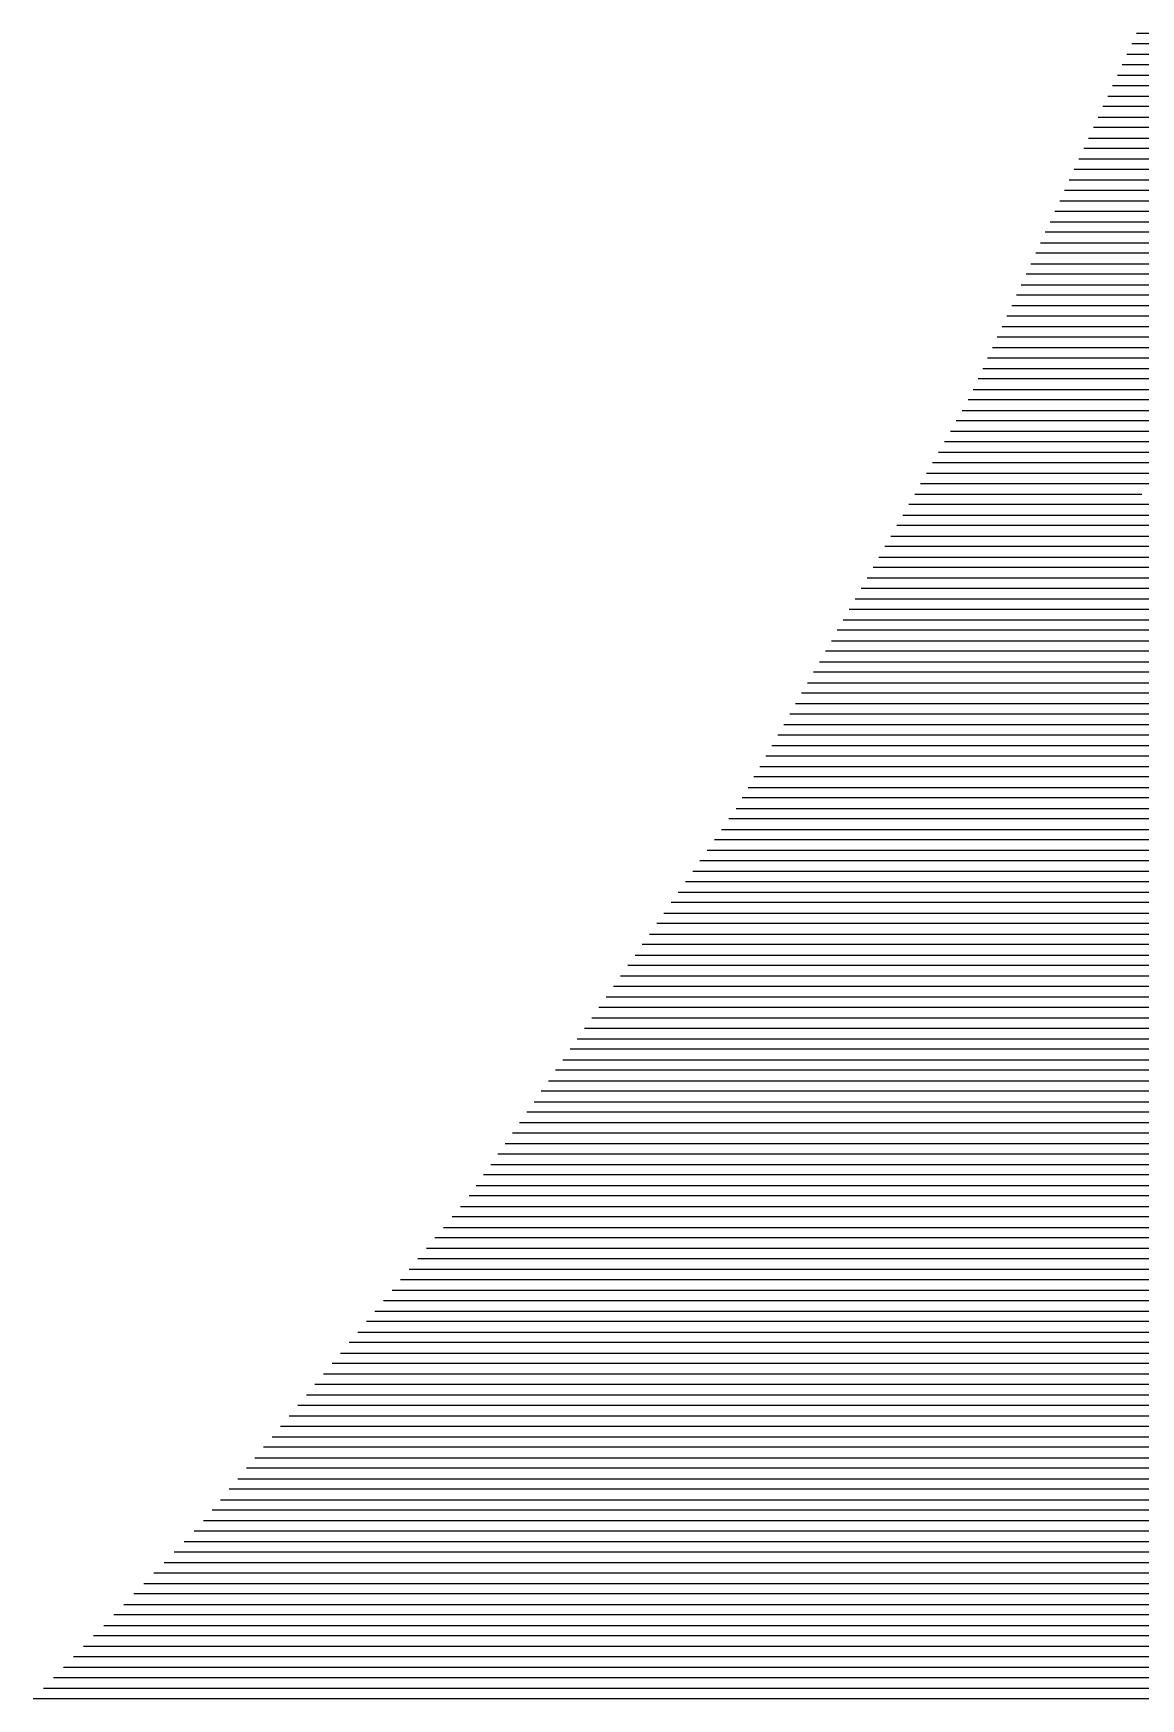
# Model space of a CAD drawing. Header units: metres. Extents: x -6.9 to 6.9, y -7 to 7.
# Drawn here: x 3.476 to 4.533, y -3.49 to -1.9 of the extents above; entities that cross this region are included whole.
import ezdxf

# ---------------------------------------------------------------- set-up
doc = ezdxf.new("R2010")
doc.units = ezdxf.units.M

msp = doc.modelspace()

# ---------------------------------------------------------------- linework, layer by layer
for p, q in [((4.528714, -1.900403, 0.868083), (4.662369, -1.900403, 0.896957)), ((4.519543, -1.920403, 0.867274), (4.699876, -1.920403, 0.906232)), ((4.681123, -1.910403, 0.901595), (4.524128, -1.910403, 0.867678)), ((4.71863, -1.930403, 0.91087), (4.514957, -1.930403, 0.866869)), ((4.756136, -1.950403, 0.920144), (4.505786, -1.950403, 0.86606)), ((4.510372, -1.940403, 0.866465), (4.737383, -1.940403, 0.915507)), ((4.793643, -1.970403, 0.929419), (4.496615, -1.970403, 0.865251)), ((4.501201, -1.960403, 0.865656), (4.77489, -1.960403, 0.924782)), ((4.49203, -1.980403, 0.864847), (4.812397, -1.980403, 0.934057)), ((4.482859, -2.000403, 0.864038), (4.849903, -2.000403, 0.943332)), ((4.83115, -1.990403, 0.938694), (4.487444, -1.990403, 0.864442)), ((4.868657, -2.010403, 0.947969), (4.478273, -2.010403, 0.863633)), ((4.906163, -2.030403, 0.957244), (4.469102, -2.030403, 0.862824)), ((4.473688, -2.020403, 0.863229), (4.88741, -2.020403, 0.952607)), ((4.94367, -2.050403, 0.966519), (4.459931, -2.050403, 0.862015)), ((4.464517, -2.040403, 0.86242), (4.924917, -2.040403, 0.961882)), ((4.455346, -2.060403, 0.861611), (4.962424, -2.060403, 0.971157)), ((4.446175, -2.080403, 0.860802), (4.99993, -2.080403, 0.980432)), ((4.981177, -2.070403, 0.975794), (4.45076, -2.070403, 0.861206)), ((5.018684, -2.090403, 0.985069), (4.441589, -2.090403, 0.860397)), ((5.05619, -2.110403, 0.994344), (4.432418, -2.110403, 0.859588)), ((4.437004, -2.100403, 0.859993), (5.037437, -2.100403, 0.989707)), ((5.093697, -2.130403, 1.003619), (4.423247, -2.130403, 0.858779)), ((4.427833, -2.120403, 0.859184), (5.074944, -2.120403, 0.998982)), ((4.418662, -2.140403, 0.858375), (5.112451, -2.140403, 1.008257)), ((4.409491, -2.160403, 0.857566), (5.149957, -2.160403, 1.017531)), ((5.131204, -2.150403, 1.012894), (4.414076, -2.150403, 0.85797)), ((5.168711, -2.170403, 1.022169), (4.404905, -2.170403, 0.857161)), ((5.206218, -2.190403, 1.031444), (4.395734, -2.190403, 0.856352)), ((4.40032, -2.180403, 0.856757), (5.187464, -2.180403, 1.026806)), ((4.391149, -2.200403, 0.855948), (5.224971, -2.200403, 1.036081)), ((4.381978, -2.220403, 0.855139), (5.262478, -2.220403, 1.045356)), ((5.243724, -2.210403, 1.040719), (4.386563, -2.210403, 0.855543)), ((4.372807, -2.240403, 0.85433), (5.299984, -2.240403, 1.054631)), ((5.281231, -2.230403, 1.049994), (4.377392, -2.230403, 0.854734)), ((4.37067, -2.250403, 0.854452), (4.368047, -2.250403, 0.853889)), ((4.371827, -2.250403, 0.854702), (4.37067, -2.250403, 0.854452)), ((4.374878, -2.250403, 0.855363), (4.371827, -2.250403, 0.854702)), ((5.318738, -2.250403, 1.059269), (4.374878, -2.250403, 0.855363)), ((4.392166, -2.270403, 0.860238), (4.356688, -2.270403, 0.852625)), ((4.362368, -2.260403, 0.853257), (4.381418, -2.260403, 0.857345)), ((4.381418, -2.260403, 0.857345), (4.389816, -2.260403, 0.859164)), ((4.389816, -2.260403, 0.859164), (4.411969, -2.260403, 0.863962)), ((4.407804, -2.270403, 0.863626), (4.392166, -2.270403, 0.860238)), ((4.449059, -2.270403, 0.872561), (4.407804, -2.270403, 0.863626)), ((4.411969, -2.260403, 0.863962), (5.337491, -2.260403, 1.063906)), ((5.356245, -2.270403, 1.068544), (4.449059, -2.270403, 0.872561)), ((4.351009, -2.280403, 0.851993), (4.402914, -2.280403, 0.863131)), ((4.402914, -2.280403, 0.863131), (4.425793, -2.280403, 0.868087)), ((4.425793, -2.280403, 0.868087), (4.48615, -2.280403, 0.88116)), ((4.48615, -2.280403, 0.88116), (5.374998, -2.280403, 1.073181)), ((4.339651, -2.300403, 0.850729), (4.424409, -2.300403, 0.868917)), ((4.413662, -2.290403, 0.866024), (4.34533, -2.290403, 0.851361)), ((4.443781, -2.290403, 0.872549), (4.413662, -2.290403, 0.866024)), ((4.424409, -2.300403, 0.868917), (4.46177, -2.300403, 0.877011)), ((4.523241, -2.290403, 0.889759), (4.443781, -2.290403, 0.872549)), ((4.46177, -2.300403, 0.877011), (4.560331, -2.300403, 0.898358)), ((5.393751, -2.290403, 1.077819), (4.523241, -2.290403, 0.889759)), ((4.328293, -2.320403, 0.849465), (4.445905, -2.320403, 0.874703)), ((4.435157, -2.310403, 0.87181), (4.333972, -2.310403, 0.850097)), ((4.479758, -2.310403, 0.881472), (4.435157, -2.310403, 0.87181)), ((4.445905, -2.320403, 0.874703), (4.497747, -2.320403, 0.885934)), ((4.597422, -2.310403, 0.906957), (4.479758, -2.310403, 0.881472)), ((4.497747, -2.320403, 0.885934), (4.634513, -2.320403, 0.915556)), ((4.456653, -2.330403, 0.877596), (4.322614, -2.330403, 0.848833)), ((4.515736, -2.330403, 0.890396), (4.456653, -2.330403, 0.877596)), ((4.671603, -2.330403, 0.924155), (4.515736, -2.330403, 0.890396)), ((4.478148, -2.350403, 0.883382), (4.311256, -2.350403, 0.84757)), ((4.316935, -2.340403, 0.848201), (4.4674, -2.340403, 0.880489)), ((4.4674, -2.340403, 0.880489), (4.533724, -2.340403, 0.894857)), ((4.551713, -2.350403, 0.899319), (4.478148, -2.350403, 0.883382)), ((4.305577, -2.360403, 0.846938), (4.488896, -2.360403, 0.886275)), ((4.488896, -2.360403, 0.886275), (4.569701, -2.360403, 0.903781)), ((4.294219, -2.380403, 0.845674), (4.510392, -2.380403, 0.892061)), ((4.499644, -2.370403, 0.889168), (4.299898, -2.370403, 0.846306)), ((4.58769, -2.370403, 0.908242), (4.499644, -2.370403, 0.889168)), ((4.510392, -2.380403, 0.892061), (4.605678, -2.380403, 0.912704)), ((4.28286, -2.400403, 0.84441), (4.531887, -2.400403, 0.897847)), ((4.521139, -2.390403, 0.894954), (4.288539, -2.390403, 0.845042)), ((4.623667, -2.390403, 0.917166), (4.521139, -2.390403, 0.894954)), ((4.531887, -2.400403, 0.897847), (4.641656, -2.400403, 0.921627)), ((4.542635, -2.410403, 0.900741), (4.277181, -2.410403, 0.843778)), ((4.56413, -2.430403, 0.906527), (4.265823, -2.430403, 0.842514)), ((4.271502, -2.420403, 0.843146), (4.553383, -2.420403, 0.903634)), ((4.260144, -2.440403, 0.841882), (4.574878, -2.440403, 0.90942)), ((4.248786, -2.460403, 0.840618), (4.596374, -2.460403, 0.915206)), ((4.585626, -2.450403, 0.912313), (4.254465, -2.450403, 0.84125)), ((4.607122, -2.470403, 0.918099), (4.243107, -2.470403, 0.839987)), ((4.628617, -2.490403, 0.923885), (4.231749, -2.490403, 0.838723)), ((4.237428, -2.480403, 0.839355), (4.617869, -2.480403, 0.920992)), ((4.650113, -2.510403, 0.929671), (4.22039, -2.510403, 0.837459)), ((4.22607, -2.500403, 0.838091), (4.639365, -2.500403, 0.926778)), ((4.214711, -2.520403, 0.836827), (4.660861, -2.520403, 0.932564)), ((4.203353, -2.540403, 0.835563), (4.682356, -2.540403, 0.93835)), ((4.671608, -2.530403, 0.935457), (4.209032, -2.530403, 0.836195)), ((4.693104, -2.550403, 0.941243), (4.197674, -2.550403, 0.834931)), ((4.714599, -2.570403, 0.947029), (4.186316, -2.570403, 0.833667)), ((4.191995, -2.560403, 0.834299), (4.703852, -2.560403, 0.944136)), ((4.736095, -2.590403, 0.952815), (4.174958, -2.590403, 0.832404)), ((4.180637, -2.580403, 0.833035), (4.725347, -2.580403, 0.949922)), ((4.169279, -2.600403, 0.831772), (4.746843, -2.600403, 0.955708)), ((4.157921, -2.620403, 0.830508), (4.768338, -2.620403, 0.961495)), ((4.757591, -2.610403, 0.958602), (4.1636, -2.610403, 0.83114)), ((4.779086, -2.630403, 0.964388), (4.152241, -2.630403, 0.829876)), ((4.157826, -2.650403, 0.832237), (4.139609, -2.650403, 0.82835)), ((4.146494, -2.640403, 0.82923), (4.147473, -2.640403, 0.829439)), ((4.147473, -2.640403, 0.829439), (4.147868, -2.640403, 0.829524)), ((4.147868, -2.640403, 0.829524), (4.789834, -2.640403, 0.967281)), ((4.165186, -2.650403, 0.833827), (4.157826, -2.650403, 0.832237)), ((4.800582, -2.650403, 0.970174), (4.165186, -2.650403, 0.833827)), ((4.178531, -2.670403, 0.837834), (4.125838, -2.670403, 0.826589)), ((4.132723, -2.660403, 0.827469), (4.168178, -2.660403, 0.835036)), ((4.168178, -2.660403, 0.835036), (4.182503, -2.660403, 0.83813)), ((4.19982, -2.670403, 0.842433), (4.178531, -2.670403, 0.837834)), ((4.182503, -2.660403, 0.83813), (4.811329, -2.660403, 0.973067)), ((4.822077, -2.670403, 0.97596), (4.19982, -2.670403, 0.842433)), ((4.118953, -2.680403, 0.825709), (4.188884, -2.680403, 0.840632)), ((4.188884, -2.680403, 0.840632), (4.217137, -2.680403, 0.846735)), ((4.217137, -2.680403, 0.846735), (4.832825, -2.680403, 0.978853)), ((4.105182, -2.700403, 0.823949), (4.209589, -2.700403, 0.846229)), ((4.199236, -2.690403, 0.843431), (4.112067, -2.690403, 0.824829)), ((4.234455, -2.690403, 0.851038), (4.199236, -2.690403, 0.843431)), ((4.209589, -2.700403, 0.846229), (4.251772, -2.700403, 0.855341)), ((4.843573, -2.690403, 0.981746), (4.234455, -2.690403, 0.851038)), ((4.251772, -2.700403, 0.855341), (4.854321, -2.700403, 0.984639)), ((4.219942, -2.710403, 0.849027), (4.098297, -2.710403, 0.823068)), ((4.269089, -2.710403, 0.859644), (4.219942, -2.710403, 0.849027)), ((4.865068, -2.710403, 0.987532), (4.269089, -2.710403, 0.859644)), ((4.240647, -2.730403, 0.854624), (4.084526, -2.730403, 0.821308)), ((4.091411, -2.720403, 0.822188), (4.230295, -2.720403, 0.851826)), ((4.230295, -2.720403, 0.851826), (4.286406, -2.720403, 0.863946)), ((4.303723, -2.730403, 0.868249), (4.240647, -2.730403, 0.854624)), ((4.286406, -2.720403, 0.863946), (4.875816, -2.720403, 0.990425)), ((4.886564, -2.730403, 0.993318), (4.303723, -2.730403, 0.868249)), ((4.261353, -2.750403, 0.860221), (4.070755, -2.750403, 0.819547)), ((4.077641, -2.740403, 0.820428), (4.251, -2.740403, 0.857423)), ((4.251, -2.740403, 0.857423), (4.321041, -2.740403, 0.872552)), ((4.338358, -2.750403, 0.876855), (4.261353, -2.750403, 0.860221)), ((4.321041, -2.740403, 0.872552), (4.897312, -2.740403, 0.996211)), ((4.908059, -2.750403, 0.999104), (4.338358, -2.750403, 0.876855)), ((4.06387, -2.760403, 0.818667), (4.271706, -2.760403, 0.863019)), ((4.271706, -2.760403, 0.863019), (4.355675, -2.760403, 0.881157)), ((4.355675, -2.760403, 0.881157), (4.918807, -2.760403, 1.001997)), ((4.050099, -2.780403, 0.816907), (4.292411, -2.780403, 0.868616)), ((4.282058, -2.770403, 0.865818), (4.056985, -2.770403, 0.817787)), ((4.372992, -2.770403, 0.88546), (4.282058, -2.770403, 0.865818)), ((4.292411, -2.780403, 0.868616), (4.390309, -2.780403, 0.889763)), ((4.929555, -2.770403, 1.00489), (4.372992, -2.770403, 0.88546)), ((4.390309, -2.780403, 0.889763), (4.940303, -2.780403, 1.007783)), ((4.302764, -2.790403, 0.871414), (4.043214, -2.790403, 0.816027)), ((4.407627, -2.790403, 0.894066), (4.302764, -2.790403, 0.871414)), ((4.951051, -2.790403, 1.010676), (4.407627, -2.790403, 0.894066)), ((4.323469, -2.810403, 0.877011), (4.029443, -2.810403, 0.814266)), ((4.036329, -2.800403, 0.815146), (4.313116, -2.800403, 0.874213)), ((4.313116, -2.800403, 0.874213), (4.424944, -2.800403, 0.898368)), ((4.442261, -2.810403, 0.902671), (4.323469, -2.810403, 0.877011)), ((4.424944, -2.800403, 0.898368), (4.961798, -2.800403, 1.013569)), ((4.972546, -2.810403, 1.016463), (4.442261, -2.810403, 0.902671)), ((4.022558, -2.820403, 0.813386), (4.333822, -2.820403, 0.87981)), ((4.333822, -2.820403, 0.87981), (4.459578, -2.820403, 0.906974)), ((4.459578, -2.820403, 0.906974), (4.983294, -2.820403, 1.019356)), ((4.008788, -2.840403, 0.811626), (4.354527, -2.840403, 0.885406)), ((4.344175, -2.830403, 0.882608), (4.015673, -2.830403, 0.812506)), ((4.476896, -2.830403, 0.911277), (4.344175, -2.830403, 0.882608)), ((4.354527, -2.840403, 0.885406), (4.494213, -2.840403, 0.915579)), ((4.994042, -2.830403, 1.022249), (4.476896, -2.830403, 0.911277)), ((4.494213, -2.840403, 0.915579), (5.004789, -2.840403, 1.025142)), ((3.995017, -2.860403, 0.809865), (4.375233, -2.860403, 0.891003)), ((4.36488, -2.850403, 0.888205), (4.001902, -2.850403, 0.810745)), ((4.51153, -2.850403, 0.919882), (4.36488, -2.850403, 0.888205)), ((4.375233, -2.860403, 0.891003), (4.528847, -2.860403, 0.924185)), ((5.015537, -2.850403, 1.028035), (4.51153, -2.850403, 0.919882)), ((4.528847, -2.860403, 0.924185), (5.026285, -2.860403, 1.030928)), ((4.385585, -2.870403, 0.893801), (3.988132, -2.870403, 0.808985)), ((4.546164, -2.870403, 0.928488), (4.385585, -2.870403, 0.893801)), ((4.406291, -2.890403, 0.899398), (3.974361, -2.890403, 0.807224)), ((3.981246, -2.880403, 0.808105), (4.395938, -2.880403, 0.8966)), ((4.395938, -2.880403, 0.8966), (4.563482, -2.880403, 0.93279)), ((4.580799, -2.890403, 0.937093), (4.406291, -2.890403, 0.899398)), ((3.967476, -2.900403, 0.806344), (4.416644, -2.900403, 0.902197)), ((4.416644, -2.900403, 0.902197), (4.598116, -2.900403, 0.941396)), ((3.953705, -2.920403, 0.804584), (4.437349, -2.920403, 0.907793)), ((4.426996, -2.910403, 0.904995), (3.96059, -2.910403, 0.805464)), ((4.615433, -2.910403, 0.945699), (4.426996, -2.910403, 0.904995)), ((4.437349, -2.920403, 0.907793), (4.632751, -2.920403, 0.950001)), ((3.939934, -2.940403, 0.802823), (4.458054, -2.940403, 0.91339)), ((4.447702, -2.930403, 0.910592), (3.94682, -2.930403, 0.803704)), ((4.650068, -2.930403, 0.954304), (4.447702, -2.930403, 0.910592)), ((4.458054, -2.940403, 0.91339), (4.667385, -2.940403, 0.958607)), ((4.468407, -2.950403, 0.916188), (3.933049, -2.950403, 0.801943)), ((4.684702, -2.950403, 0.96291), (4.468407, -2.950403, 0.916188)), ((4.489113, -2.970403, 0.921785), (3.919278, -2.970403, 0.800183)), ((3.926164, -2.960403, 0.801063), (4.47876, -2.960403, 0.918987)), ((4.47876, -2.960403, 0.918987), (4.702019, -2.960403, 0.967212)), ((4.719337, -2.970403, 0.971515), (4.489113, -2.970403, 0.921785)), ((3.912393, -2.980403, 0.799302), (4.499465, -2.980403, 0.924584)), ((4.499465, -2.980403, 0.924584), (4.736654, -2.980403, 0.975818)), ((3.898622, -3.000403, 0.797542), (4.520171, -3.000403, 0.93018)), ((4.509818, -2.990403, 0.927382), (3.905508, -2.990403, 0.798422)), ((4.753971, -2.990403, 0.980121), (4.509818, -2.990403, 0.927382)), ((4.520171, -3.000403, 0.93018), (4.771288, -3.000403, 0.984423)), ((3.883693, -3.020403, 0.795545), (3.899527, -3.020403, 0.798902)), ((4.530523, -3.010403, 0.932979), (3.891737, -3.010403, 0.796662)), ((3.899527, -3.020403, 0.798902), (3.905973, -3.020403, 0.800289)), ((3.905973, -3.020403, 0.800289), (4.540876, -3.020403, 0.935777)), ((4.788605, -3.010403, 0.988726), (4.530523, -3.010403, 0.932979)), ((3.909029, -3.030403, 0.801505), (3.875513, -3.030403, 0.794401)), ((3.922673, -3.030403, 0.804442), (3.909029, -3.030403, 0.801505)), ((4.551229, -3.030403, 0.938575), (3.922673, -3.030403, 0.804442)), ((3.928033, -3.050403, 0.806713), (3.859153, -3.050403, 0.792114)), ((3.867333, -3.040403, 0.793257), (3.918531, -3.040403, 0.804109)), ((3.918531, -3.040403, 0.804109), (3.939373, -3.040403, 0.808595)), ((3.956073, -3.050403, 0.812747), (3.928033, -3.050403, 0.806713)), ((3.939373, -3.040403, 0.808595), (4.561582, -3.040403, 0.941374)), ((4.571934, -3.050403, 0.944172), (3.956073, -3.050403, 0.812747)), ((3.850973, -3.060403, 0.79097), (3.937534, -3.060403, 0.809316)), ((3.937534, -3.060403, 0.809316), (3.972772, -3.060403, 0.8169)), ((3.972772, -3.060403, 0.8169), (4.582287, -3.060403, 0.946971)), ((3.834613, -3.080403, 0.788682), (3.956538, -3.080403, 0.814524)), ((3.947036, -3.070403, 0.81192), (3.842793, -3.070403, 0.789826)), ((3.989472, -3.070403, 0.821053), (3.947036, -3.070403, 0.81192)), ((3.956538, -3.080403, 0.814524), (4.006172, -3.080403, 0.825206)), ((4.59264, -3.070403, 0.949769), (3.989472, -3.070403, 0.821053)), ((4.006172, -3.080403, 0.825206), (4.602993, -3.080403, 0.952567)), ((3.818254, -3.100403, 0.786394), (3.975542, -3.100403, 0.819731)), ((3.96604, -3.090403, 0.817127), (3.826434, -3.090403, 0.787538)), ((4.022872, -3.090403, 0.829359), (3.96604, -3.090403, 0.817127)), ((3.975542, -3.100403, 0.819731), (4.039572, -3.100403, 0.833512)), ((4.613345, -3.090403, 0.955366), (4.022872, -3.090403, 0.829359)), ((4.039572, -3.100403, 0.833512), (4.623698, -3.100403, 0.958164)), ((3.985043, -3.110403, 0.822335), (3.810074, -3.110403, 0.78525)), ((4.056271, -3.110403, 0.837664), (3.985043, -3.110403, 0.822335)), ((4.634051, -3.110403, 0.960962), (4.056271, -3.110403, 0.837664)), ((4.004047, -3.130403, 0.827542), (3.793714, -3.130403, 0.782962)), ((3.801894, -3.120403, 0.784106), (3.994545, -3.120403, 0.824939)), ((3.994545, -3.120403, 0.824939), (4.072971, -3.120403, 0.841817)), ((4.089671, -3.130403, 0.84597), (4.004047, -3.130403, 0.827542)), ((4.072971, -3.120403, 0.841817), (4.644403, -3.120403, 0.963761)), ((4.654756, -3.130403, 0.966559), (4.089671, -3.130403, 0.84597)), ((3.785534, -3.140403, 0.781818), (4.013549, -3.140403, 0.830146)), ((4.013549, -3.140403, 0.830146), (4.106371, -3.140403, 0.850123)), ((4.106371, -3.140403, 0.850123), (4.665109, -3.140403, 0.969357)), ((3.769175, -3.160403, 0.77953), (4.032552, -3.160403, 0.835353)), ((4.023051, -3.150403, 0.83275), (3.777354, -3.150403, 0.780674)), ((4.123071, -3.150403, 0.854276), (4.023051, -3.150403, 0.83275)), ((4.032552, -3.160403, 0.835353), (4.13977, -3.160403, 0.858429)), ((4.675462, -3.150403, 0.972156), (4.123071, -3.150403, 0.854276)), ((4.13977, -3.160403, 0.858429), (4.685814, -3.160403, 0.974954)), ((4.042054, -3.170403, 0.837957), (3.760995, -3.170403, 0.778386)), ((4.15647, -3.170403, 0.862581), (4.042054, -3.170403, 0.837957)), ((4.696167, -3.170403, 0.977753), (4.15647, -3.170403, 0.862581)), ((4.061058, -3.190403, 0.843165), (3.744635, -3.190403, 0.776098)), ((3.752815, -3.180403, 0.777242), (4.051556, -3.180403, 0.840561)), ((4.051556, -3.180403, 0.840561), (4.17317, -3.180403, 0.866734)), ((4.18987, -3.190403, 0.870887), (4.061058, -3.190403, 0.843165)), ((4.17317, -3.180403, 0.866734), (4.70652, -3.180403, 0.980551)), ((4.716872, -3.190403, 0.983349), (4.18987, -3.190403, 0.870887)), ((4.080061, -3.210403, 0.848372), (3.728275, -3.210403, 0.77381)), ((3.736455, -3.200403, 0.774954), (4.07056, -3.200403, 0.845768)), ((4.07056, -3.200403, 0.845768), (4.20657, -3.200403, 0.87504)), ((4.223269, -3.210403, 0.879193), (4.080061, -3.210403, 0.848372)), ((4.20657, -3.200403, 0.87504), (4.727225, -3.200403, 0.986148)), ((4.737578, -3.210403, 0.988946), (4.223269, -3.210403, 0.879193)), ((3.720096, -3.220403, 0.772667), (4.089563, -3.220403, 0.850976)), ((4.089563, -3.220403, 0.850976), (4.239969, -3.220403, 0.883346)), ((4.239969, -3.220403, 0.883346), (4.747931, -3.220403, 0.991744)), ((3.703736, -3.240403, 0.770379), (4.108567, -3.240403, 0.856183)), ((4.099065, -3.230403, 0.853579), (3.711916, -3.230403, 0.771523)), ((4.256669, -3.230403, 0.887498), (4.099065, -3.230403, 0.853579)), ((4.108567, -3.240403, 0.856183), (4.273369, -3.240403, 0.891651)), ((4.758283, -3.230403, 0.994543), (4.256669, -3.230403, 0.887498)), ((4.273369, -3.240403, 0.891651), (4.768636, -3.240403, 0.997341)), ((4.118069, -3.250403, 0.858787), (3.695556, -3.250403, 0.769235)), ((4.290069, -3.250403, 0.895804), (4.118069, -3.250403, 0.858787)), ((4.778989, -3.250403, 1.00014), (4.290069, -3.250403, 0.895804)), ((4.137072, -3.270403, 0.863994), (3.679196, -3.270403, 0.766947)), ((3.687376, -3.260403, 0.768091), (4.12757, -3.260403, 0.861391)), ((4.12757, -3.260403, 0.861391), (4.306768, -3.260403, 0.899957)), ((4.323468, -3.270403, 0.90411), (4.137072, -3.270403, 0.863994)), ((4.306768, -3.260403, 0.899957), (4.789341, -3.260403, 1.002938)), ((4.799694, -3.270403, 1.005736), (4.323468, -3.270403, 0.90411)), ((4.156076, -3.290403, 0.869202), (3.662837, -3.290403, 0.764659)), ((3.671016, -3.280403, 0.765803), (4.146574, -3.280403, 0.866598)), ((4.146574, -3.280403, 0.866598), (4.340168, -3.280403, 0.908263)), ((4.356868, -3.290403, 0.912416), (4.156076, -3.290403, 0.869202)), ((4.340168, -3.280403, 0.908263), (4.810047, -3.280403, 1.008535)), ((4.8204, -3.290403, 1.011333), (4.356868, -3.290403, 0.912416)), ((3.654657, -3.300403, 0.763515), (4.165578, -3.300403, 0.871805)), ((4.165578, -3.300403, 0.871805), (4.373568, -3.300403, 0.916568)), ((4.373568, -3.300403, 0.916568), (4.830752, -3.300403, 1.014131)), ((3.638297, -3.320403, 0.761227), (4.184581, -3.320403, 0.877013)), ((4.175079, -3.310403, 0.874409), (3.646477, -3.310403, 0.762371)), ((4.390267, -3.310403, 0.920721), (4.175079, -3.310403, 0.874409)), ((4.184581, -3.320403, 0.877013), (4.406967, -3.320403, 0.924874)), ((4.841105, -3.310403, 1.01693), (4.390267, -3.310403, 0.920721)), ((4.406967, -3.320403, 0.924874), (4.851458, -3.320403, 1.019728)), ((3.638459, -3.330403, 0.761844), (3.629405, -3.330403, 0.759939)), ((3.641534, -3.330403, 0.762503), (3.638459, -3.330403, 0.761844)), ((4.194083, -3.330403, 0.879616), (3.641534, -3.330403, 0.762503)), ((4.423667, -3.330403, 0.929027), (4.194083, -3.330403, 0.879616)), ((4.86181, -3.330403, 1.022527), (4.423667, -3.330403, 0.929027)), ((3.655178, -3.350403, 0.766539), (3.610221, -3.350403, 0.75708)), ((3.619813, -3.340403, 0.758509), (3.646819, -3.340403, 0.764191)), ((3.646819, -3.340403, 0.764191), (3.655989, -3.340403, 0.766157)), ((3.670444, -3.350403, 0.76981), (3.655178, -3.350403, 0.766539)), ((3.655989, -3.340403, 0.766157), (4.203585, -3.340403, 0.88222)), ((4.213087, -3.350403, 0.884824), (3.670444, -3.350403, 0.76981)), ((4.203585, -3.340403, 0.88222), (4.440367, -3.340403, 0.93318)), ((4.457067, -3.350403, 0.937333), (4.213087, -3.350403, 0.884824)), ((4.440367, -3.340403, 0.93318), (4.872163, -3.340403, 1.025325)), ((4.882516, -3.350403, 1.028123), (4.457067, -3.350403, 0.937333)), ((3.671896, -3.370403, 0.771233), (3.591038, -3.370403, 0.75422)), ((3.600629, -3.360403, 0.75565), (3.663537, -3.360403, 0.768886)), ((3.663537, -3.360403, 0.768886), (3.6849, -3.360403, 0.773464)), ((3.699355, -3.370403, 0.777117), (3.671896, -3.370403, 0.771233)), ((3.6849, -3.360403, 0.773464), (4.222588, -3.360403, 0.887428)), ((4.23209, -3.370403, 0.890031), (3.699355, -3.370403, 0.777117)), ((4.222588, -3.360403, 0.887428), (4.473766, -3.360403, 0.941485)), ((4.490466, -3.370403, 0.945638), (4.23209, -3.370403, 0.890031)), ((4.473766, -3.360403, 0.941485), (4.892869, -3.360403, 1.030922)), ((4.903221, -3.370403, 1.03372), (4.490466, -3.370403, 0.945638)), ((3.581446, -3.380403, 0.752791), (3.680256, -3.380403, 0.773581)), ((3.680256, -3.380403, 0.773581), (3.71381, -3.380403, 0.780771)), ((3.71381, -3.380403, 0.780771), (4.241592, -3.380403, 0.892635)), ((4.241592, -3.380403, 0.892635), (4.507166, -3.380403, 0.949791)), ((4.507166, -3.380403, 0.949791), (4.913574, -3.380403, 1.036518)), ((3.562262, -3.400403, 0.749931), (3.696974, -3.400403, 0.778275)), ((3.688615, -3.390403, 0.775928), (3.571854, -3.390403, 0.751361)), ((3.728265, -3.390403, 0.784425), (3.688615, -3.390403, 0.775928)), ((3.696974, -3.400403, 0.778275), (3.74272, -3.400403, 0.788078)), ((4.251094, -3.390403, 0.895239), (3.728265, -3.390403, 0.784425)), ((3.74272, -3.400403, 0.788078), (4.260596, -3.400403, 0.897842)), ((4.523866, -3.390403, 0.953944), (4.251094, -3.390403, 0.895239)), ((4.260596, -3.400403, 0.897842), (4.540566, -3.400403, 0.958097)), ((4.923927, -3.390403, 1.039317), (4.523866, -3.390403, 0.953944)), ((3.705333, -3.410403, 0.780622), (3.55267, -3.410403, 0.748501)), ((3.757175, -3.410403, 0.791732), (3.705333, -3.410403, 0.780622)), ((4.270097, -3.410403, 0.900446), (3.757175, -3.410403, 0.791732)), ((4.557266, -3.410403, 0.96225), (4.270097, -3.410403, 0.900446)), ((3.722052, -3.430403, 0.785317), (3.533486, -3.430403, 0.745642)), ((3.543078, -3.420403, 0.747072), (3.713693, -3.420403, 0.78297)), ((3.713693, -3.420403, 0.78297), (3.771631, -3.420403, 0.795385)), ((3.786086, -3.430403, 0.799039), (3.722052, -3.430403, 0.785317)), ((3.771631, -3.420403, 0.795385), (4.279599, -3.420403, 0.90305)), ((4.289101, -3.430403, 0.905654), (3.786086, -3.430403, 0.799039)), ((4.279599, -3.420403, 0.90305), (4.573965, -3.420403, 0.966402)), ((4.590665, -3.430403, 0.970555), (4.289101, -3.430403, 0.905654)), ((3.523895, -3.440403, 0.744212), (3.730411, -3.440403, 0.787664)), ((3.730411, -3.440403, 0.787664), (3.800541, -3.440403, 0.802692)), ((3.800541, -3.440403, 0.802692), (4.298603, -3.440403, 0.908257)), ((4.298603, -3.440403, 0.908257), (4.607365, -3.440403, 0.974708)), ((3.504711, -3.460403, 0.741353), (3.74713, -3.460403, 0.792359)), ((3.73877, -3.450403, 0.790012), (3.514303, -3.450403, 0.742783)), ((3.814996, -3.450403, 0.806346), (3.73877, -3.450403, 0.790012)), ((3.74713, -3.460403, 0.792359), (3.829451, -3.460403, 0.81)), ((4.308105, -3.450403, 0.910861), (3.814996, -3.450403, 0.806346)), ((3.829451, -3.460403, 0.81), (4.317606, -3.460403, 0.913465)), ((4.624065, -3.450403, 0.978861), (4.308105, -3.450403, 0.910861)), ((4.317606, -3.460403, 0.913465), (4.640765, -3.460403, 0.983014)), ((3.485527, -3.480403, 0.738494), (3.763848, -3.480403, 0.797053)), ((3.755489, -3.470403, 0.794706), (3.495119, -3.470403, 0.739923)), ((3.843907, -3.470403, 0.813653), (3.755489, -3.470403, 0.794706)), ((3.763848, -3.480403, 0.797053), (3.858362, -3.480403, 0.817307)), ((4.327108, -3.470403, 0.916068), (3.843907, -3.470403, 0.813653)), ((3.858362, -3.480403, 0.817307), (4.33661, -3.480403, 0.918672)), ((4.657464, -3.470403, 0.987167), (4.327108, -3.470403, 0.916068)), ((4.33661, -3.480403, 0.918672), (4.674164, -3.480403, 0.991319)), ((3.772207, -3.490403, 0.799401), (3.475935, -3.490403, 0.737064)), ((3.872817, -3.490403, 0.82096), (3.772207, -3.490403, 0.799401)), ((4.346112, -3.490403, 0.921276), (3.872817, -3.490403, 0.82096)), ((4.690864, -3.490403, 0.995472), (4.346112, -3.490403, 0.921276))]:
    msp.add_line(p, q)

doc.saveas('drawing.dxf')
